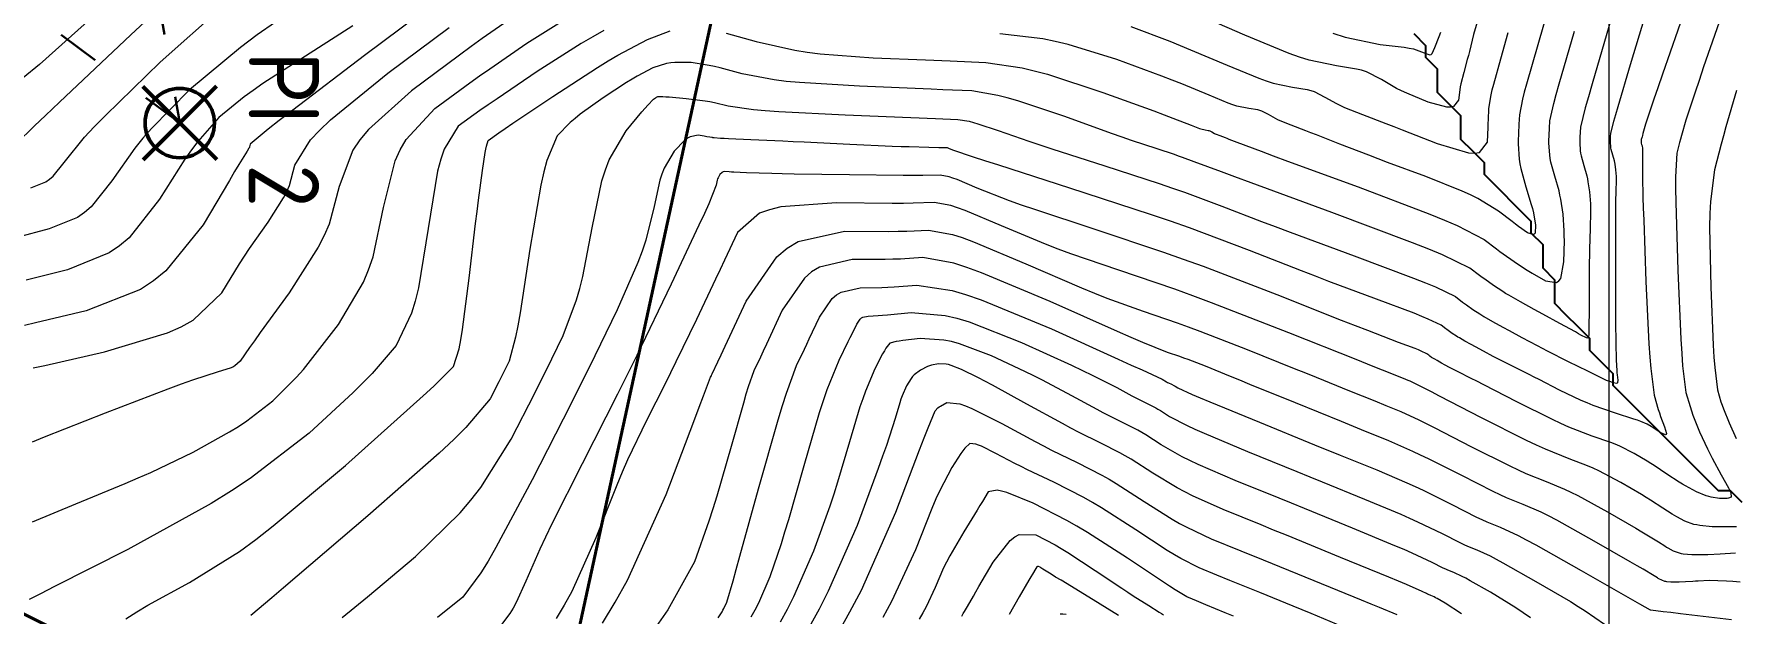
# Model space of a CAD drawing. Header units: millimetres. Extents: x 837475 to 838477, y 1189012 to 1191015.
# Drawn here: x 838142.1 to 838287.2, y 1189919.7 to 1189969.2 of the extents above; entities that cross this region are included whole.
import ezdxf

# ---------------------------------------------------------------- set-up
doc = ezdxf.new("R2010")
doc.units = ezdxf.units.MM
doc.header["$LTSCALE"] = 0.3
doc.linetypes.add('ACAD_ISO03W100', pattern=[30, 12, -18])
for name, color, linetype, lineweight in [('COORD', 253, 'Continuous', 20), ('CORREDORVIA', 94, 'Continuous', 40), ('DRENAJE', 5, 'Continuous', 25)]:
    doc.layers.add(name, color=color, linetype=linetype, lineweight=lineweight)
for name, color, linetype, lineweight, true_color in [('COTAS 10', 7, 'Continuous', 9, 0x6e3e2d), ('COTAS INT', 7, 'Continuous', 5, 0x9fa19f), ('Linea_Tendencia', 7, 'ACAD_ISO03W100', 30, 0xef3939), ('PI', 7, 'Continuous', 50, 0xef3939)]:
    doc.layers.add(name, color=color, linetype=linetype, lineweight=lineweight, true_color=true_color)
doc.styles.get("Standard").update_dxf_attribs({"font": 'isocp2.shx', "bigfont": '@extfont2.shx'})

msp = doc.modelspace()

# ---------------------------------------------------------------- linework, layer by layer
at = {"layer": 'COORD'}
msp.add_line((838276.51, 1189013.87), (838276.51, 1191013.87), dxfattribs=at)
at = {"layer": 'CORREDORVIA'}
msp.add_lwpolyline([(837918.48, 1189883.49), (837925.04, 1189453.38), (837902.5, 1189217.71), (837593.19, 1189234.4), (837666.02, 1189670.12), (837623.32, 1189818.02), (837548.5, 1190011.45), (837506.88, 1190461.6), (837936.28, 1190278.25), (837938.05, 1190355.4), (837933.05, 1190517.45), (837913.69, 1190646.74), (837916.91, 1190801.89), (837910.68, 1191000.96), (838213.03, 1190992.91), (838237.17, 1190821.34), (838237, 1190602.88), (838240.03, 1190437.2), (838238.1, 1190145.73), (838184.2, 1189898.28), (837758.84, 1190109.91), (837918.48, 1189883.49)], dxfattribs=at)
at = {"layer": 'COTAS 10'}
for points in [[(838148.53, 1189971.94), (838142.55, 1189966.56), (838141.14, 1189965.41)], [(838176.64, 1189972.09), (838170.28, 1189967.32), (838164.15, 1189962.67), (838162.98, 1189961.77), (838162.04, 1189961.03), (838160.53, 1189959.75), (838160.47, 1189959.54), (838160.45, 1189959.48), (838160.41, 1189959.41), (838160.25, 1189959.15), (838159.56, 1189958.03), (838159.19, 1189957.42), (838158.75, 1189956.67), (838156.51, 1189952.89), (838153.32, 1189948.95), (838152.27, 1189948.09), (838151.15, 1189947.35), (838146.51, 1189945.53), (838142.19, 1189944.52), (838141.27, 1189944.29)], [(838149.9, 1189919.27), (838150.83, 1189919.85), (838151.78, 1189920.42), (838155.34, 1189922.36), (838159.6, 1189925.02), (838161, 1189926.04), (838162.49, 1189927.19), (838168.65, 1189932.36), (838174.18, 1189937.29), (838175.28, 1189938.28), (838176.18, 1189939.12), (838177.87, 1189940.78), (838178.35, 1189942.31), (838178.49, 1189943.06), (838178.64, 1189943.95), (838179.22, 1189948.34), (838179.76, 1189952.98), (838179.89, 1189954.03), (838180.01, 1189954.97), (838180.34, 1189957.51), (838180.58, 1189959.04), (838180.64, 1189959.34), (838180.69, 1189959.59), (838180.82, 1189960.06), (838181.73, 1189960.72), (838182.27, 1189961.09), (838182.93, 1189961.54), (838186.34, 1189963.84), (838190.15, 1189966.31), (838191.06, 1189966.86), (838191.91, 1189967.36), (838194.44, 1189968.69), (838196.37, 1189969.44)], [(838201.15, 1189969.24), (838203.7, 1189968.51), (838206.99, 1189967.77), (838208.05, 1189967.61), (838209.16, 1189967.47), (838213.7, 1189967.13), (838218.17, 1189966.95), (838220.25, 1189966.86), (838223.3, 1189966.73), (838226.4, 1189966.27), (838227.44, 1189966.02), (838228.57, 1189965.72), (838233.3, 1189964.17), (838237.65, 1189962.59), (838238.53, 1189962.26), (838239.28, 1189961.98), (838240.83, 1189961.38), (838241.4, 1189961.14), (838241.54, 1189961.1), (838241.66, 1189961.06), (838242.02, 1189960.98), (838242.28, 1189960.94), (838242.35, 1189960.92), (838242.41, 1189960.9), (838242.6, 1189960.8), (838242.81, 1189960.68), (838242.88, 1189960.65), (838242.96, 1189960.61), (838243.28, 1189960.49), (838243.72, 1189960.32), (838243.88, 1189960.26), (838244.04, 1189960.2), (838244.74, 1189959.92), (838246.8, 1189959.15), (838247.83, 1189958.77), (838249.05, 1189958.32), (838255.09, 1189956.11), (838261.19, 1189953.79), (838262.45, 1189953.28), (838263.52, 1189952.82), (838265.83, 1189951.62), (838266.89, 1189950.82), (838267.17, 1189950.61), (838267.45, 1189950.41), (838268.4, 1189949.74), (838269.36, 1189949.11), (838269.65, 1189948.93), (838269.94, 1189948.75), (838271.07, 1189948.11), (838272.02, 1189947.96), (838272.21, 1189948.1), (838272.37, 1189948.31), (838272.65, 1189949.72), (838272.69, 1189951.5), (838272.68, 1189951.95), (838272.67, 1189952.38), (838272.58, 1189953.79), (838272.39, 1189955.06), (838272.31, 1189955.42), (838272.23, 1189955.77), (838271.87, 1189957.03), (838271.53, 1189958.23), (838271.47, 1189958.54), (838271.43, 1189958.84), (838271.37, 1189959.85), (838271.4, 1189960.72), (838271.41, 1189960.93), (838271.41, 1189961.13), (838271.45, 1189961.74), (838271.79, 1189963.24), (838271.99, 1189963.99), (838272.25, 1189964.9), (838273.56, 1189969.4)], [(838287.37, 1189964.33), (838286.47, 1189961.23), (838286.26, 1189960.47), (838286.06, 1189959.76), (838285.49, 1189957.56), (838285.15, 1189954.86), (838285.11, 1189953.84), (838285.08, 1189952.69), (838285.17, 1189947.56), (838285.39, 1189942.61), (838285.45, 1189941.59), (838285.52, 1189940.71), (838285.75, 1189938.79), (838286.05, 1189937.79), (838286.15, 1189937.49), (838286.26, 1189937.18), (838286.74, 1189935.99), (838287.36, 1189934.66)], [(838287.38, 1189927.11), (838286.98, 1189927.1), (838286.59, 1189927.1), (838285.31, 1189927.11), (838284.24, 1189927.22), (838283.98, 1189927.27), (838283.73, 1189927.32), (838282.97, 1189927.59), (838282.28, 1189927.96), (838282.08, 1189928.08), (838281.87, 1189928.2), (838281.08, 1189928.72), (838280.04, 1189929.39), (838279.67, 1189929.62), (838279.26, 1189929.86), (838277.5, 1189930.89), (838275.62, 1189931.89), (838275.13, 1189932.12), (838274.66, 1189932.33), (838273.1, 1189932.92), (838271.06, 1189933.73), (838270.3, 1189934.09), (838269.44, 1189934.49), (838265.62, 1189936.42), (838262.04, 1189938.27), (838261.34, 1189938.63), (838260.77, 1189938.92), (838259.76, 1189939.43), (838259.52, 1189939.53), (838259.34, 1189939.6), (838258.94, 1189939.76), (838257.17, 1189940.47), (838256.21, 1189940.85), (838255.05, 1189941.32), (838249.18, 1189943.66), (838242.58, 1189946.22), (838240.96, 1189946.82), (838239.43, 1189947.38), (838234.65, 1189949.01), (838230.56, 1189950.4), (838229.47, 1189950.8), (838228.39, 1189951.22), (838224.65, 1189952.79), (838221.55, 1189954.09), (838220.89, 1189954.33), (838220.31, 1189954.52), (838218.91, 1189954.77), (838217.11, 1189954.72), (838216.27, 1189954.71), (838215.3, 1189954.71), (838210.56, 1189954.75), (838205.81, 1189954.41), (838204.83, 1189954.17), (838203.98, 1189953.86), (838202.1, 1189952.23), (838200.99, 1189949.85), (838200.62, 1189949.07), (838200.23, 1189948.24), (838198.6, 1189944.81), (838196.85, 1189941.2), (838196.39, 1189940.25), (838195.93, 1189939.32), (838194.33, 1189936.18), (838192.73, 1189932.83), (838192.27, 1189931.77), (838191.8, 1189930.66), (838190.03, 1189926.18), (838187.97, 1189921.61), (838187.31, 1189920.44), (838186.63, 1189919.3)], [(838269.8, 1189919.36), (838269.17, 1189919.79), (838268.55, 1189920.2), (838266.39, 1189921.53), (838264.63, 1189922.52), (838264.27, 1189922.72), (838263.95, 1189922.88), (838263.25, 1189923.21), (838262.74, 1189923.41), (838262.56, 1189923.5), (838262.34, 1189923.6), (838261.39, 1189924.07), (838259.69, 1189924.87), (838259, 1189925.17), (838258.22, 1189925.5), (838254.6, 1189927), (838250.49, 1189928.67), (838249.4, 1189929.12), (838248.33, 1189929.55), (838244.6, 1189931.07), (838241.44, 1189932.43), (838240.71, 1189932.77), (838240.06, 1189933.09), (838238.26, 1189934.12), (838236.95, 1189934.96), (838236.61, 1189935.16), (838236.27, 1189935.35), (838235.13, 1189935.93), (838233.78, 1189936.6), (838233.31, 1189936.84), (838232.8, 1189937.11), (838230.65, 1189938.29), (838228.13, 1189939.63), (838227.39, 1189940), (838226.64, 1189940.37), (838223.79, 1189941.7), (838221.05, 1189942.74), (838220.37, 1189942.92), (838219.73, 1189943.05), (838217.71, 1189943.17), (838216.22, 1189943), (838215.92, 1189942.96), (838215.66, 1189942.92), (838215.12, 1189942.77), (838214.78, 1189942.35), (838214.65, 1189942.14), (838214.5, 1189941.88), (838213.83, 1189940.6), (838213.03, 1189938.69), (838212.8, 1189938.04), (838212.56, 1189937.34), (838211.68, 1189934.36), (838210.65, 1189930.91), (838210.33, 1189929.91), (838209.98, 1189928.89), (838208.6, 1189925.05), (838206.89, 1189921.13), (838206.34, 1189920.06), (838205.75, 1189918.99)], [(838221.25, 1189919.49), (838221.38, 1189919.71), (838221.43, 1189919.8), (838221.48, 1189919.89), (838221.73, 1189920.32), (838222.24, 1189921.19), (838222.46, 1189921.57), (838222.71, 1189922.01), (838223.93, 1189924.09), (838225.37, 1189925.96), (838225.77, 1189926.26), (838226.16, 1189926.46), (838227.58, 1189926.43), (838229.21, 1189925.57), (838229.74, 1189925.26), (838230.3, 1189924.91), (838232.64, 1189923.39), (838234.9, 1189921.88), (838235.42, 1189921.54), (838235.89, 1189921.23), (838237.21, 1189920.39), (838238.1, 1189919.84), (838238.3, 1189919.72), (838238.48, 1189919.61)]]:
    msp.add_lwpolyline(points, dxfattribs=at)
at = {"layer": 'COTAS INT'}
for points in [[(838156.65, 1189974.98), (838150.34, 1189969.1), (838144.23, 1189963.34), (838143.06, 1189962.22), (838142.11, 1189961.32), (838140.55, 1189959.79)], [(838141.79, 1189956.03), (838143.08, 1189956.55), (838143.39, 1189956.77), (838143.69, 1189957.03), (838144.63, 1189958.21), (838146.39, 1189960.37), (838147.21, 1189961.24), (838148.17, 1189962.22), (838152.84, 1189966.75), (838158.16, 1189971.49)], [(838183.27, 1189970.81), (838180.33, 1189968.77), (838179.39, 1189968.09), (838178.38, 1189967.36), (838174.28, 1189964.31), (838170.61, 1189961.01), (838169.88, 1189960.12), (838169.27, 1189959.24), (838168.12, 1189956.16), (838167.25, 1189952.94), (838166.83, 1189951.97), (838166.32, 1189950.97), (838163.84, 1189947.07), (838161.37, 1189943.68), (838160.88, 1189942.99), (838160.46, 1189942.42), (838159.66, 1189941.25), (838159.22, 1189940.84), (838159.03, 1189940.74), (838158.81, 1189940.64), (838157.8, 1189940.34), (838155.59, 1189939.64), (838154.62, 1189939.29), (838153.5, 1189938.87), (838148.14, 1189936.82), (838142.94, 1189934.75), (838141.91, 1189934.33)], [(838141.93, 1189927.55), (838145.64, 1189929.07), (838149.86, 1189930.8), (838150.96, 1189931.28), (838152.03, 1189931.76), (838155.64, 1189933.49), (838158.76, 1189935.21), (838159.52, 1189935.68), (838160.23, 1189936.15), (838162.44, 1189937.85), (838164.46, 1189939.87), (838165.07, 1189940.55), (838165.68, 1189941.29), (838168.07, 1189944.37), (838170.18, 1189947.98), (838170.63, 1189949.05), (838171.02, 1189950.15), (838171.91, 1189954.37), (838172.89, 1189958.34), (838173.33, 1189959.29), (838173.84, 1189960.17), (838176.28, 1189962.8), (838179.26, 1189964.99), (838180.1, 1189965.6), (838180.96, 1189966.2), (838184.13, 1189968.38), (838187.55, 1189970.5)], [(838276.72, 1189970.58), (838275.05, 1189964.9), (838274.73, 1189963.79), (838274.47, 1189962.87), (838274.05, 1189961.21), (838274.02, 1189960.79), (838274.02, 1189960.65), (838274.01, 1189960.5), (838273.99, 1189959.9), (838274.03, 1189959.19), (838274.06, 1189958.98), (838274.11, 1189958.76), (838274.34, 1189957.93), (838274.59, 1189957.05), (838274.65, 1189956.81), (838274.7, 1189956.56), (838274.83, 1189955.68), (838274.9, 1189954.66), (838274.9, 1189954.33), (838274.91, 1189953.98), (838274.88, 1189952.56), (838274.83, 1189950.8), (838274.82, 1189950.25), (838274.81, 1189949.66), (838274.79, 1189947.26), (838274.79, 1189945.1), (838274.78, 1189944.66), (838274.78, 1189944.29), (838274.78, 1189943.53), (838274.75, 1189943.29), (838274.73, 1189943.25), (838274.7, 1189943.22), (838274.56, 1189943.23), (838274.1, 1189943.47), (838273.88, 1189943.59), (838273.62, 1189943.74), (838272.31, 1189944.45), (838270.84, 1189945.26), (838270.1, 1189945.66), (838268.93, 1189946.31), (838267.93, 1189946.88), (838267.67, 1189947.03), (838267.43, 1189947.18), (838266.64, 1189947.7), (838265.89, 1189948.23), (838265.67, 1189948.39), (838265.45, 1189948.55), (838264.61, 1189949.18), (838262.28, 1189950.32), (838261.12, 1189950.79), (838259.73, 1189951.34), (838252.84, 1189953.93), (838245.96, 1189956.45), (838244.57, 1189956.96), (838243.41, 1189957.39), (838241.09, 1189958.26), (838240.09, 1189958.63), (838239.76, 1189958.75), (838239.4, 1189958.87), (838237.94, 1189959.35), (838235.74, 1189960.08), (838234.93, 1189960.36), (838234.03, 1189960.68), (838230.04, 1189962.11), (838226.05, 1189963.45), (838225.14, 1189963.71), (838224.33, 1189963.92), (838222.11, 1189964.3), (838219.63, 1189964.4), (838218.65, 1189964.45), (838212.51, 1189964.7), (838207.4, 1189965.01), (838206.26, 1189965.12), (838205.23, 1189965.25), (838202.51, 1189965.77), (838200.64, 1189966.28), (838200.16, 1189966.39), (838199.7, 1189966.48), (838198.15, 1189966.72), (838196.77, 1189966.73), (838196.41, 1189966.69), (838196.06, 1189966.63), (838194.88, 1189966.26), (838193.55, 1189965.56), (838193.11, 1189965.3), (838192.63, 1189965.01), (838190.64, 1189963.72), (838188.69, 1189962.32), (838188.25, 1189961.96), (838187.84, 1189961.62), (838186.71, 1189960.48), (838185.83, 1189958.36), (838185.58, 1189957.39), (838185.33, 1189956.26), (838184.4, 1189950.81), (838183.56, 1189945.37), (838183.35, 1189944.25), (838183.17, 1189943.3), (838182.61, 1189941.24), (838182.08, 1189940.16), (838181.91, 1189939.82), (838181.73, 1189939.47), (838181.01, 1189938.04), (838178.93, 1189935.58), (838177.89, 1189934.57), (838176.66, 1189933.41), (838170.57, 1189928.04), (838164.54, 1189922.91), (838163.35, 1189921.9), (838162.37, 1189921.07), (838160.57, 1189919.56)], [(838168.36, 1189919.37), (838169.44, 1189920.25), (838170.53, 1189921.15), (838174.62, 1189924.58), (838178.44, 1189928.3), (838179.36, 1189929.38), (838180.21, 1189930.47), (838182.79, 1189934.58), (838184.81, 1189938.52), (838185.3, 1189939.5), (838185.77, 1189940.44), (838187.23, 1189943.43), (838188.38, 1189946.48), (838188.66, 1189947.45), (838188.92, 1189948.47), (838189.7, 1189952.62), (838190.54, 1189956.64), (838190.84, 1189957.57), (838191.17, 1189958.43), (838192.6, 1189960.9), (838193.95, 1189962.51), (838194.22, 1189962.83), (838194.45, 1189963.1), (838194.93, 1189963.59), (838195.11, 1189963.71), (838195.16, 1189963.74), (838195.2, 1189963.76), (838195.32, 1189963.82), (838195.75, 1189963.82), (838195.98, 1189963.81), (838196.27, 1189963.79), (838197.72, 1189963.66), (838199.36, 1189963.45), (838199.76, 1189963.39), (838200.14, 1189963.32), (838201.32, 1189963.03), (838203.48, 1189962.72), (838204.47, 1189962.64), (838205.64, 1189962.56), (838211.31, 1189962.27), (838219.01, 1189961.95), (838220.92, 1189961.87), (838221.88, 1189961.71), (838222.24, 1189961.61), (838222.63, 1189961.5), (838224.37, 1189960.92), (838226.97, 1189960.02), (838227.91, 1189959.71), (838228.94, 1189959.37), (838233.45, 1189957.92), (838238.11, 1189956.4), (838239.23, 1189956.02), (838240.27, 1189955.66), (838243.45, 1189954.47), (838246.83, 1189953.17), (838248, 1189952.73), (838249.28, 1189952.25), (838254.74, 1189950.23), (838259.8, 1189948.34), (838260.82, 1189947.93), (838261.68, 1189947.58), (838263.39, 1189946.75), (838264, 1189946.28), (838264.16, 1189946.16), (838264.32, 1189946.05), (838264.88, 1189945.66), (838265.46, 1189945.28), (838265.64, 1189945.17), (838265.82, 1189945.06), (838266.56, 1189944.64), (838267.42, 1189944.16), (838267.96, 1189943.86), (838269.05, 1189943.27), (838270.36, 1189942.57), (838270.78, 1189942.35), (838271.22, 1189942.13), (838273.02, 1189941.23), (838274.66, 1189940.42), (838274.99, 1189940.26), (838275.28, 1189940.11), (838275.91, 1189939.8), (838276.24, 1189939.64), (838276.34, 1189939.6), (838276.44, 1189939.56), (838276.84, 1189939.43), (838277.16, 1189939.38), (838277.22, 1189939.39), (838277.26, 1189939.42), (838277.28, 1189939.63), (838277.22, 1189940.07), (838277.2, 1189940.24), (838277.19, 1189940.44), (838277.14, 1189941.34), (838277.11, 1189942.82), (838277.1, 1189943.38), (838277.09, 1189944.01), (838277.08, 1189946.82), (838277.07, 1189949.71), (838277.07, 1189950.39), (838277.07, 1189951.01), (838277.07, 1189952.82), (838277.08, 1189954.17), (838277.08, 1189954.5), (838277.09, 1189954.82), (838277.11, 1189955.81), (838277.13, 1189956.61), (838277.13, 1189956.8), (838277.12, 1189956.99), (838277.09, 1189957.56), (838277.02, 1189958.06), (838276.99, 1189958.2), (838276.96, 1189958.34), (838276.81, 1189958.83), (838276.68, 1189959.3), (838276.66, 1189959.43), (838276.64, 1189959.54), (838276.61, 1189959.94), (838276.63, 1189960.28), (838276.63, 1189960.36), (838276.63, 1189960.44), (838276.65, 1189960.68), (838276.91, 1189961.71), (838277.08, 1189962.28), (838277.28, 1189962.98), (838278.33, 1189966.56), (838279.59, 1189970.69)], [(838283.02, 1189971.37), (838281.06, 1189965.74), (838280.66, 1189964.58), (838280.32, 1189963.59), (838279.62, 1189961.47), (838279.39, 1189960.67), (838279.34, 1189960.51), (838279.31, 1189960.38), (838279.25, 1189960.15), (838279.24, 1189960.1), (838279.24, 1189960.08), (838279.24, 1189960.06), (838279.24, 1189959.99), (838279.24, 1189959.9), (838279.25, 1189959.87), (838279.25, 1189959.84), (838279.28, 1189959.74), (838279.32, 1189959.63), (838279.32, 1189959.6), (838279.33, 1189959.56), (838279.35, 1189959.45), (838279.35, 1189959.32), (838279.35, 1189959.28), (838279.35, 1189959.24), (838279.35, 1189959.06), (838279.34, 1189958.83), (838279.34, 1189958.76), (838279.34, 1189958.69), (838279.34, 1189958.39), (838279.34, 1189957.84), (838279.34, 1189957.69), (838279.34, 1189957.04), (838279.39, 1189955.22), (838279.42, 1189954.33), (838279.46, 1189953.27), (838279.64, 1189948.05), (838279.9, 1189942.73), (838279.97, 1189941.6), (838280.05, 1189940.62), (838280.36, 1189938.34), (838280.69, 1189937.13), (838280.79, 1189936.83), (838280.88, 1189936.54), (838281.23, 1189935.64), (838281.39, 1189935.07), (838281.36, 1189934.99), (838281.31, 1189934.96), (838280.87, 1189935.15), (838280.32, 1189935.52), (838280.19, 1189935.61), (838280.08, 1189935.68), (838279.76, 1189935.88), (838279.2, 1189936.1), (838278.93, 1189936.2), (838278.61, 1189936.3), (838277.04, 1189936.81), (838275.15, 1189937.47), (838274.63, 1189937.68), (838274.11, 1189937.9), (838272.27, 1189938.78), (838270.54, 1189939.67), (838270.1, 1189939.89), (838269.69, 1189940.1), (838268.32, 1189940.78), (838267.17, 1189941.36), (838266.89, 1189941.5), (838266.62, 1189941.64), (838265.78, 1189942.09), (838265.09, 1189942.47), (838264.74, 1189942.66), (838264.19, 1189942.96), (838263.72, 1189943.23), (838263.6, 1189943.3), (838263.49, 1189943.37), (838263.12, 1189943.61), (838262.76, 1189943.86), (838262.66, 1189943.94), (838262.56, 1189944.01), (838262.17, 1189944.31), (838261.07, 1189944.84), (838260.53, 1189945.07), (838259.87, 1189945.33), (838256.64, 1189946.54), (838252.59, 1189948.05), (838251.43, 1189948.49), (838250.25, 1189948.95), (838245.82, 1189950.69), (838240.69, 1189952.61), (838239.07, 1189953.18), (838237.37, 1189953.76), (838230.48, 1189956.02), (838224.41, 1189957.96), (838223.22, 1189958.34), (838222.24, 1189958.66), (838220.48, 1189959.26), (838220.16, 1189959.39), (838220.09, 1189959.42), (838220.03, 1189959.44), (838219.89, 1189959.46), (838219.61, 1189959.46), (838219.47, 1189959.46), (838219.3, 1189959.46), (838218.44, 1189959.47), (838216.77, 1189959.52), (838216.09, 1189959.54), (838215.31, 1189959.57), (838211.69, 1189959.74), (838207.81, 1189959.92), (838206.87, 1189959.97), (838205.99, 1189960.01), (838203.26, 1189960.12), (838201.34, 1189960.21), (838200.97, 1189960.23), (838200.67, 1189960.25), (838200.12, 1189960.29), (838200.01, 1189960.31), (838199.97, 1189960.32), (838199.93, 1189960.33), (838199.76, 1189960.35), (838199.49, 1189960.39), (838199.38, 1189960.41), (838199.27, 1189960.43), (838198.74, 1189960.53), (838198.06, 1189960.39), (838197.84, 1189960.26), (838197.62, 1189960.09), (838196.71, 1189959.16), (838195.84, 1189957.7), (838195.65, 1189957.21), (838195.47, 1189956.68), (838194.99, 1189954.44), (838194.29, 1189951.57), (838193.97, 1189950.64), (838193.6, 1189949.66), (838191.84, 1189945.62), (838189.45, 1189940.72), (838188.69, 1189939.19), (838187.88, 1189937.58), (838184.58, 1189931.12), (838181.49, 1189925.36), (838180.82, 1189924.19), (838180.21, 1189923.19), (838178.68, 1189921.12), (838176.52, 1189919.38)], [(838286.46, 1189971.8), (838284.57, 1189966.36), (838284.18, 1189965.2), (838283.84, 1189964.19), (838283.06, 1189961.8), (838282.69, 1189960.51), (838282.6, 1189960.2), (838282.52, 1189959.9), (838282.28, 1189958.99), (838282.17, 1189956.97), (838282.17, 1189955.98), (838282.19, 1189954.8), (838282.36, 1189948.99), (838282.63, 1189943.11), (838282.7, 1189941.89), (838282.78, 1189940.85), (838283.06, 1189938.56), (838283.41, 1189937.37), (838283.53, 1189937.01), (838283.66, 1189936.65), (838284.23, 1189935.23), (838284.91, 1189933.76), (838285.1, 1189933.36), (838285.31, 1189932.97), (838286.07, 1189931.56), (838286.69, 1189930.43), (838286.8, 1189930.2), (838286.88, 1189930.01), (838286.93, 1189929.64), (838286.69, 1189929.55), (838286.59, 1189929.54), (838286.47, 1189929.53), (838285.91, 1189929.53), (838285.21, 1189929.64), (838285.01, 1189929.69), (838284.79, 1189929.76), (838283.96, 1189930.11), (838283.03, 1189930.6), (838282.77, 1189930.76), (838282.49, 1189930.93), (838281.44, 1189931.61), (838280.35, 1189932.34), (838280.05, 1189932.53), (838279.74, 1189932.72), (838278.63, 1189933.38), (838277.41, 1189934), (838277.03, 1189934.16), (838276.64, 1189934.32), (838275.07, 1189934.86), (838273.06, 1189935.63), (838272.38, 1189935.92), (838271.66, 1189936.26), (838268.62, 1189937.77), (838265.8, 1189939.23), (838265.22, 1189939.53), (838264.72, 1189939.78), (838263.62, 1189940.34), (838263.12, 1189940.59), (838263, 1189940.65), (838262.88, 1189940.71), (838262.52, 1189940.91), (838262.21, 1189941.07), (838262.06, 1189941.16), (838261.82, 1189941.29), (838261.62, 1189941.41), (838261.57, 1189941.44), (838261.52, 1189941.47), (838261.35, 1189941.57), (838261.2, 1189941.68), (838261.16, 1189941.71), (838261.11, 1189941.75), (838260.94, 1189941.88), (838260.47, 1189942.11), (838260.23, 1189942.21), (838259.94, 1189942.32), (838258.54, 1189942.84), (838255.91, 1189943.85), (838254.86, 1189944.26), (838253.67, 1189944.73), (838248.18, 1189946.9), (838241.89, 1189949.31), (838240.19, 1189949.93), (838238.5, 1189950.53), (838232.56, 1189952.52), (838227.48, 1189954.18), (838226.34, 1189954.57), (838225.32, 1189954.94), (838222.56, 1189956.02), (838220.86, 1189956.74), (838220.49, 1189956.87), (838220.17, 1189956.98), (838219.4, 1189957.12), (838217.93, 1189957.09), (838217.17, 1189957.09), (838216.25, 1189957.1), (838211.68, 1189957.14), (838206.94, 1189957.21), (838205.92, 1189957.23), (838205.04, 1189957.25), (838202.89, 1189957.31), (838201.81, 1189957.37), (838201.59, 1189957.38), (838201.41, 1189957.39), (838201.04, 1189957.43), (838200.89, 1189957.4), (838200.84, 1189957.38), (838200.79, 1189957.35), (838200.61, 1189957.17), (838200.45, 1189956.89), (838200.41, 1189956.79), (838200.37, 1189956.69), (838200.28, 1189956.25), (838199.65, 1189954.67), (838199.28, 1189953.84), (838198.82, 1189952.84), (838196.46, 1189947.82), (838193.52, 1189941.74), (838192.7, 1189940.08), (838191.87, 1189938.42), (838188.86, 1189932.49), (838186.27, 1189927.38), (838185.71, 1189926.24), (838185.23, 1189925.21), (838184.04, 1189922.49), (838183.21, 1189920.65), (838182.95, 1189920.18), (838182.67, 1189919.72), (838181.55, 1189918.21)], [(838271.4, 1189971.59), (838270.41, 1189968.23), (838269.45, 1189964.89), (838269.26, 1189964.2), (838269.11, 1189963.6), (838268.85, 1189962.27), (838268.81, 1189961.47), (838268.79, 1189961.22), (838268.78, 1189960.94), (838268.74, 1189959.8), (838268.82, 1189958.48), (838268.88, 1189958.09), (838268.96, 1189957.69), (838269.4, 1189956.12), (838269.86, 1189954.62), (838269.95, 1189954.26), (838270.04, 1189953.91), (838270.22, 1189952.84), (838270.18, 1189952.18), (838270.11, 1189952.09), (838270.03, 1189952.04), (838269.54, 1189952.2), (838268.78, 1189952.75), (838268.52, 1189952.94), (838268.24, 1189953.15), (838267.06, 1189954.05), (838265.31, 1189955.13), (838264.67, 1189955.44), (838263.96, 1189955.76), (838260.87, 1189957), (838257.59, 1189958.21), (838256.78, 1189958.52), (838256, 1189958.81), (838253.51, 1189959.77), (838251.52, 1189960.56), (838251.05, 1189960.74), (838250.62, 1189960.91), (838249.36, 1189961.38), (838248.44, 1189961.75), (838248.22, 1189961.85), (838248.02, 1189961.95), (838247.43, 1189962.29), (838246.87, 1189962.58), (838246.69, 1189962.64), (838246.51, 1189962.69), (838245.76, 1189962.8), (838244.74, 1189963.01), (838244.39, 1189963.13), (838244, 1189963.26), (838242.36, 1189963.94), (838240.03, 1189964.9), (838239.21, 1189965.22), (838238.32, 1189965.56), (838234.48, 1189966.98), (838230.32, 1189968.26), (838229.23, 1189968.52), (838228.16, 1189968.74), (838224.49, 1189969.16)], [(838265.37, 1189970.65), (838264.92, 1189969.11), (838264.58, 1189967.68), (838264.49, 1189967.32), (838264.4, 1189966.98), (838264.1, 1189965.88), (838263.85, 1189964.91), (838263.8, 1189964.66), (838263.76, 1189964.4), (838263.66, 1189963.51), (838263.23, 1189962.97), (838262.97, 1189962.92), (838262.66, 1189962.93), (838261.06, 1189963.35), (838259.24, 1189964.1), (838258.79, 1189964.3), (838258.37, 1189964.51), (838257.07, 1189965.27), (838255.79, 1189965.92), (838255.38, 1189966.06), (838254.95, 1189966.17), (838253.23, 1189966.44), (838250.9, 1189966.93), (838250.08, 1189967.19), (838249.2, 1189967.49), (838245.42, 1189969.05), (838241.53, 1189970.74)], [(838162.68, 1189970.18), (838161.12, 1189969.08), (838159.68, 1189968.01), (838155.34, 1189964.39), (838152.11, 1189961.11), (838151.36, 1189960.26), (838150.67, 1189959.43), (838148.71, 1189956.64), (838146.94, 1189954.41), (838146.38, 1189953.93), (838145.78, 1189953.51), (838143.36, 1189952.53), (838140.61, 1189951.79)], [(838169.28, 1189969.85), (838165.24, 1189967.27), (838161.61, 1189964.94), (838160.77, 1189964.35), (838160.01, 1189963.8), (838157.85, 1189962.03), (838156.05, 1189959.99), (838155.51, 1189959.27), (838154.95, 1189958.48), (838152.78, 1189955.06), (838150.19, 1189951.78), (838149.37, 1189951.09), (838148.49, 1189950.48), (838144.94, 1189949.03), (838141.4, 1189948.16)], [(838190.71, 1189969.47), (838189.75, 1189968.93), (838188.76, 1189968.35), (838185, 1189965.95), (838181.59, 1189963.64), (838180.82, 1189963.11), (838180.13, 1189962.63), (838178.28, 1189961.29), (838177.07, 1189959.34), (838176.78, 1189958.47), (838176.51, 1189957.45), (838175.71, 1189952.57), (838174.88, 1189947.5), (838174.59, 1189946.36), (838174.29, 1189945.33), (838172.97, 1189942.57), (838170.93, 1189940.2), (838170.17, 1189939.42), (838169.32, 1189938.58), (838165.54, 1189935.1), (838160.53, 1189931.25), (838158.91, 1189930.18), (838157.18, 1189929.1), (838150.08, 1189925.19), (838143.82, 1189922.02), (838142.62, 1189921.41), (838141.66, 1189920.92)], [(838142, 1189940.67), (838142.98, 1189940.89), (838148.09, 1189942.03), (838153.47, 1189943.66), (838154.63, 1189944.19), (838155.64, 1189944.75), (838158.09, 1189947.07), (838159.6, 1189949.55), (838160.03, 1189950.21), (838160.46, 1189950.86), (838162.05, 1189953.11), (838163.37, 1189955.19), (838163.64, 1189955.72), (838163.86, 1189956.24), (838164.33, 1189957.96), (838165.66, 1189960.13), (838166.43, 1189960.94), (838167.38, 1189961.84), (838172.28, 1189965.81), (838177.51, 1189969.72)], [(838235.68, 1189969.79), (838239, 1189968.54), (838239.89, 1189968.18), (838240.78, 1189967.82), (838243.89, 1189966.49), (838246.6, 1189965.38), (838247.24, 1189965.16), (838247.82, 1189964.97), (838249.49, 1189964.62), (838250.73, 1189964.43), (838251.04, 1189964.35), (838251.33, 1189964.25), (838252.25, 1189963.78), (838253.23, 1189963.22), (838253.57, 1189963.06), (838253.93, 1189962.89), (838255.44, 1189962.28), (838257.45, 1189961.52), (838258.12, 1189961.26), (838258.83, 1189960.99), (838261.83, 1189959.81), (838264.51, 1189959.03), (838265.02, 1189959), (838265.44, 1189959.05), (838266.12, 1189959.93), (838266.17, 1189961.22), (838266.18, 1189961.54), (838266.2, 1189961.84), (838266.25, 1189962.8), (838266.43, 1189963.97), (838266.53, 1189964.4), (838266.65, 1189964.89), (838267.25, 1189967.05), (838267.9, 1189969.28)], [(838252.93, 1189969.22), (838253.97, 1189968.89), (838256.97, 1189968.26), (838259, 1189968.04), (838259.44, 1189967.96), (838259.82, 1189967.88), (838260.73, 1189967.55), (838261.2, 1189967.39), (838261.31, 1189967.42), (838261.4, 1189967.49), (838261.64, 1189968), (838261.99, 1189968.96), (838262.15, 1189969.32)], [(838190.58, 1189918.89), (838191.68, 1189920.7), (838192.72, 1189922.57), (838196.01, 1189929.87), (838198.37, 1189936.11), (838198.83, 1189937.31), (838199.2, 1189938.28), (838199.81, 1189939.87), (838199.86, 1189939.98), (838199.88, 1189940.01), (838199.89, 1189940.04), (838199.95, 1189940.16), (838200.43, 1189941.19), (838200.71, 1189941.79), (838201.06, 1189942.54), (838202.84, 1189946.37), (838205.46, 1189950.16), (838206.34, 1189950.88), (838207.28, 1189951.46), (838211.24, 1189952.34), (838215, 1189952.32), (838215.83, 1189952.33), (838216.56, 1189952.34), (838218.42, 1189952.43), (838220.45, 1189952.06), (838221.29, 1189951.79), (838222.25, 1189951.44), (838226.73, 1189949.56), (838231.47, 1189947.5), (838232.59, 1189947.04), (838233.64, 1189946.62), (838236.73, 1189945.5), (838239.65, 1189944.51), (838240.58, 1189944.17), (838241.57, 1189943.8), (838245.61, 1189942.23), (838249.62, 1189940.63), (838250.59, 1189940.24), (838251.51, 1189939.87), (838254.34, 1189938.73), (838256.5, 1189937.85), (838257.45, 1189937.46), (838258.73, 1189936.94), (838260.26, 1189936.24), (838260.88, 1189935.94), (838261.57, 1189935.59), (838264.77, 1189933.95), (838268.02, 1189932.31), (838268.75, 1189931.97), (838269.4, 1189931.67), (838271.13, 1189930.98), (838272.69, 1189930.34), (838273.23, 1189930.08), (838273.82, 1189929.78), (838276.37, 1189928.39), (838278.78, 1189927), (838279.29, 1189926.7), (838279.72, 1189926.44), (838280.72, 1189925.82), (838281.25, 1189925.48), (838281.39, 1189925.39), (838281.52, 1189925.31), (838281.98, 1189925.07), (838282.49, 1189924.89), (838282.66, 1189924.85), (838282.83, 1189924.82), (838283.55, 1189924.75), (838284.4, 1189924.74), (838284.66, 1189924.74), (838284.93, 1189924.75), (838285.98, 1189924.8), (838287.29, 1189924.89)], [(838287.68, 1189922.4), (838287.06, 1189922.46), (838286.51, 1189922.49), (838285.05, 1189922.53), (838284.11, 1189922.48), (838283.88, 1189922.47), (838283.66, 1189922.46), (838283.01, 1189922.41), (838282.48, 1189922.39), (838282.34, 1189922.38), (838282.21, 1189922.38), (838281.78, 1189922.39), (838281.42, 1189922.42), (838281.33, 1189922.44), (838281.25, 1189922.46), (838281, 1189922.55), (838280.76, 1189922.67), (838280.7, 1189922.71), (838280.63, 1189922.75), (838280.36, 1189922.93), (838279.41, 1189923.5), (838278.91, 1189923.79), (838278.3, 1189924.14), (838275.24, 1189925.9), (838272.03, 1189927.68), (838271.33, 1189928.05), (838270.71, 1189928.36), (838269.16, 1189929.03), (838267.74, 1189929.6), (838267.2, 1189929.85), (838266.6, 1189930.13), (838263.93, 1189931.48), (838261.1, 1189932.91), (838260.41, 1189933.24), (838259.75, 1189933.55), (838257.7, 1189934.46), (838255.38, 1189935.4), (838253.65, 1189936.1), (838249.73, 1189937.7), (838245.85, 1189939.27), (838244.98, 1189939.63), (838244.19, 1189939.95), (838242.04, 1189940.81), (838240.57, 1189941.38), (838240.21, 1189941.51), (838239.87, 1189941.64), (838238.81, 1189942), (838236.71, 1189942.84), (838235.72, 1189943.27), (838234.55, 1189943.78), (838228.81, 1189946.33), (838222.94, 1189948.79), (838221.68, 1189949.25), (838220.58, 1189949.6), (838217.93, 1189950.08), (838216.01, 1189949.96), (838215.38, 1189949.94), (838214.71, 1189949.93), (838211.91, 1189949.93), (838209.11, 1189949.28), (838208.44, 1189948.86), (838207.82, 1189948.34), (838205.93, 1189945.59), (838204.59, 1189942.71), (838204.31, 1189942.1), (838204.06, 1189941.59), (838203.51, 1189940.43), (838203.03, 1189939.07), (838202.83, 1189938.43), (838202.61, 1189937.67), (838201.56, 1189933.96), (838200.34, 1189929.74), (838200, 1189928.66), (838199.66, 1189927.61), (838198.44, 1189924.13), (838196.16, 1189920.04), (838195.16, 1189918.6)], [(838200.46, 1189919.34), (838200.79, 1189919.86), (838200.87, 1189920.01), (838200.95, 1189920.16), (838201.19, 1189920.7), (838201.73, 1189922.51), (838202, 1189923.46), (838202.32, 1189924.6), (838203.91, 1189930.35), (838205.58, 1189936.23), (838205.95, 1189937.46), (838206.28, 1189938.52), (838207.15, 1189940.88), (838207.82, 1189942.26), (838208.03, 1189942.69), (838208.24, 1189943.15), (838209.11, 1189944.99), (838210.2, 1189946.59), (838210.57, 1189946.9), (838210.96, 1189947.14), (838212.58, 1189947.51), (838214.42, 1189947.53), (838214.94, 1189947.55), (838215.47, 1189947.58), (838217.43, 1189947.74), (838220.42, 1189947.28), (838221.58, 1189946.93), (838222.9, 1189946.47), (838228.9, 1189944), (838234.59, 1189941.43), (838235.71, 1189940.92), (838236.64, 1189940.5), (838238.35, 1189939.7), (838238.73, 1189939.49), (838238.82, 1189939.44), (838238.9, 1189939.4), (838239.14, 1189939.28), (838239.34, 1189939.18), (838239.4, 1189939.14), (838239.46, 1189939.11), (838239.69, 1189938.96), (838240.91, 1189938.41), (838241.59, 1189938.12), (838242.42, 1189937.78), (838246.67, 1189936.04), (838251.37, 1189934.12), (838253.54, 1189933.24), (838256.67, 1189931.97), (838259.24, 1189930.87), (838259.94, 1189930.55), (838260.63, 1189930.23), (838263.08, 1189929.01), (838265.18, 1189927.95), (838265.65, 1189927.73), (838266.07, 1189927.54), (838267.19, 1189927.09), (838268.74, 1189926.37), (838269.43, 1189926.01), (838270.24, 1189925.57), (838274.11, 1189923.4), (838279.1, 1189920.55), (838280, 1189920.03), (838280.01, 1189920.03), (838280.01, 1189920.02), (838280.04, 1189920.02), (838280.04, 1189920.02), (838280.05, 1189920.02), (838281.11, 1189919.9), (838281.78, 1189919.82), (838282.6, 1189919.73), (838286.94, 1189919.21)], [(838203.27, 1189919.43), (838203.61, 1189920.03), (838203.92, 1189920.64), (838204.9, 1189922.88), (838205.86, 1189925.7), (838206.16, 1189926.68), (838206.48, 1189927.75), (838207.79, 1189932.35), (838209.11, 1189936.88), (838209.45, 1189937.9), (838209.76, 1189938.82), (838210.78, 1189941.32), (838211.57, 1189942.92), (838211.74, 1189943.28), (838211.9, 1189943.59), (838212.29, 1189944.4), (838212.59, 1189944.84), (838212.69, 1189944.93), (838212.8, 1189945), (838213.25, 1189945.1), (838214.12, 1189945.14), (838214.49, 1189945.17), (838214.92, 1189945.2), (838216.94, 1189945.39), (838219.84, 1189945.15), (838220.82, 1189944.91), (838221.88, 1189944.59), (838226.34, 1189942.85), (838230.62, 1189940.9), (838231.55, 1189940.46), (838232.38, 1189940.06), (838234.5, 1189938.99), (838235.77, 1189938.3), (838236.06, 1189938.14), (838236.34, 1189938), (838237.13, 1189937.61), (838237.81, 1189937.26), (838238, 1189937.15), (838238.21, 1189937.03), (838238.98, 1189936.54), (838240.48, 1189935.75), (838241.15, 1189935.45), (838241.93, 1189935.1), (838245.63, 1189933.55), (838249.85, 1189931.84), (838250.95, 1189931.39), (838252.02, 1189930.96), (838255.63, 1189929.48), (838258.73, 1189928.19), (838259.47, 1189927.86), (838260.16, 1189927.55), (838262.24, 1189926.54), (838263.76, 1189925.77), (838264.1, 1189925.61), (838264.41, 1189925.47), (838265.22, 1189925.15), (838266.35, 1189924.63), (838266.85, 1189924.36), (838267.44, 1189924.04), (838270.26, 1189922.46), (838273.21, 1189920.73), (838273.87, 1189920.32), (838274.47, 1189919.94), (838276.1, 1189918.82)], [(838263.9, 1189919.68), (838262.52, 1189920.6), (838261.83, 1189920.99), (838261.68, 1189921.07), (838261.56, 1189921.14), (838261.28, 1189921.26), (838261.08, 1189921.34), (838261.01, 1189921.38), (838260.92, 1189921.42), (838260.55, 1189921.6), (838259.22, 1189922.19), (838258.53, 1189922.47), (838257.7, 1189922.82), (838253.57, 1189924.51), (838248.97, 1189926.39), (838247.85, 1189926.84), (838246.8, 1189927.27), (838243.57, 1189928.59), (838240.94, 1189929.75), (838240.28, 1189930.09), (838239.64, 1189930.43), (838237.55, 1189931.7), (838235.7, 1189932.88), (838235.21, 1189933.17), (838234.74, 1189933.44), (838233.12, 1189934.26), (838231.21, 1189935.2), (838230.56, 1189935.54), (838229.84, 1189935.92), (838226.8, 1189937.58), (838223.88, 1189939.19), (838223.23, 1189939.53), (838222.67, 1189939.83), (838221.23, 1189940.55), (838220.34, 1189940.89), (838220.12, 1189940.95), (838219.91, 1189940.99), (838219.26, 1189941.03), (838218.67, 1189940.91), (838218.51, 1189940.86), (838218.34, 1189940.8), (838217.74, 1189940.49), (838217.19, 1189940.07), (838217.05, 1189939.93), (838216.92, 1189939.77), (838216.53, 1189939.14), (838216.17, 1189938.29), (838216.06, 1189938), (838215.96, 1189937.69), (838215.56, 1189936.36), (838214.82, 1189934.06), (838214.49, 1189933.13), (838214.11, 1189932.08), (838212.31, 1189927.23), (838209.86, 1189921.62), (838209.07, 1189920.09), (838208.23, 1189918.56)], [(838210.64, 1189917.96), (838211.7, 1189919.85), (838212.68, 1189921.72), (838215.62, 1189928.36), (838217.64, 1189933.67), (838218.04, 1189934.71), (838218.37, 1189935.55), (838218.97, 1189937.02), (838219.21, 1189937.27), (838219.31, 1189937.35), (838219.43, 1189937.42), (838219.97, 1189937.71), (838221.09, 1189937.61), (838221.56, 1189937.45), (838222.11, 1189937.22), (838224.68, 1189935.92), (838227.52, 1189934.38), (838228.23, 1189934.01), (838228.92, 1189933.66), (838231.11, 1189932.59), (838233.2, 1189931.52), (838233.82, 1189931.17), (838234.44, 1189930.8), (838236.83, 1189929.27), (838239.21, 1189927.77), (838239.84, 1189927.41), (838240.45, 1189927.08), (838242.54, 1189926.1), (838245.08, 1189925.06), (838246.98, 1189924.29), (838251.29, 1189922.53), (838255.34, 1189920.88), (838256.17, 1189920.54), (838256.88, 1189920.25), (838258.38, 1189919.63)], [(838253.77, 1189918.58), (838251.06, 1189919.71), (838250.3, 1189920.02), (838249.53, 1189920.34), (838246.69, 1189921.5), (838244.14, 1189922.54), (838243.01, 1189923), (838241.5, 1189923.62), (838239.96, 1189924.4), (838239.4, 1189924.73), (838238.79, 1189925.1), (838236.11, 1189926.85), (838233.19, 1189928.73), (838232.42, 1189929.18), (838231.67, 1189929.61), (838229.11, 1189930.92), (838226.86, 1189931.98), (838226.31, 1189932.25), (838225.79, 1189932.51), (838224.15, 1189933.37), (838222.94, 1189933.99), (838222.68, 1189934.09), (838222.46, 1189934.17), (838221.93, 1189934.21), (838221.51, 1189933.82), (838221.35, 1189933.61), (838221.18, 1189933.38), (838220.4, 1189932.18), (838219.37, 1189930.21), (838219.05, 1189929.49), (838218.7, 1189928.69), (838217.3, 1189925.16), (838215.26, 1189920.74), (838214.51, 1189919.38)], [(838244.43, 1189919.5), (838243.72, 1189919.79), (838242.09, 1189920.47), (838241.29, 1189920.79), (838240.94, 1189920.94), (838240.47, 1189921.13), (838239.47, 1189921.73), (838238.97, 1189922.05), (838238.37, 1189922.44), (838235.4, 1189924.43), (838231.97, 1189926.63), (838231.08, 1189927.16), (838230.22, 1189927.65), (838227.34, 1189929.13), (838225.1, 1189930.04), (838224.65, 1189930.17), (838224.27, 1189930.25), (838223.51, 1189930.09), (838223.01, 1189929.27), (838222.8, 1189928.93), (838222.56, 1189928.53), (838221.43, 1189926.69), (838220.24, 1189924.64), (838219.96, 1189924.11), (838219.7, 1189923.61), (838218.98, 1189921.95), (838218.2, 1189920.28), (838217.92, 1189919.77), (838217.61, 1189919.23)], [(838234.62, 1189919.56), (838232.1, 1189921.1), (838229.73, 1189922.55), (838229.26, 1189922.83), (838228.88, 1189923.07), (838228.17, 1189923.51), (838228, 1189923.62), (838227.96, 1189923.64), (838227.93, 1189923.66), (838227.81, 1189923.72), (838227.71, 1189923.73), (838227.69, 1189923.71), (838227.66, 1189923.69), (838227.56, 1189923.56), (838227.28, 1189923.08), (838227.14, 1189922.84), (838226.98, 1189922.55), (838226.16, 1189921.13), (838225.29, 1189919.62)], [(838229.65, 1189919.68), (838229.89, 1189919.7), (838230.16, 1189919.67)]]:
    msp.add_lwpolyline(points, dxfattribs=at)
at = {"layer": 'DRENAJE'}
msp.add_polyline3d([(838287.85, 1189929.18, 0), (838286.85, 1189930.18, 0), (838285.85, 1189930.18, 0), (838284.85, 1189931.18, 0), (838283.85, 1189932.18, 0), (838282.85, 1189933.18, 0), (838281.85, 1189934.17, 0), (838280.85, 1189935.17, 0), (838279.85, 1189936.17, 0), (838278.85, 1189937.17, 0), (838277.85, 1189938.17, 0), (838276.85, 1189939.17, 0), (838276.85, 1189940.17, 0), (838275.85, 1189941.17, 0), (838274.85, 1189942.17, 0), (838274.85, 1189943.17, 0), (838273.85, 1189944.17, 0), (838272.85, 1189945.17, 0), (838271.86, 1189946.17, 0), (838271.86, 1189948.17, 0), (838270.86, 1189949.17, 0), (838270.86, 1189951.17, 0), (838269.86, 1189952.17, 0), (838269.86, 1189953.17, 0), (838268.86, 1189954.17, 0), (838266.86, 1189956.17, 0), (838265.86, 1189957.17, 0), (838265.86, 1189958.17, 0), (838264.86, 1189959.17, 0), (838263.86, 1189960.17, 0), (838263.86, 1189962.17, 0), (838262.86, 1189963.16, 0), (838261.86, 1189964.16, 0), (838261.86, 1189966.16, 0), (838260.86, 1189967.16, 0), (838260.86, 1189968.16, 0), (838259.86, 1189969.16, 0)], dxfattribs=at)
at = {"layer": 'Linea_Tendencia', "elevation": 1705.28}
msp.add_lwpolyline([(838041.85, 1190952.65), (838036.56, 1190637.07), (838092.2, 1190318.42), (838154.51, 1189961.57), (837526.84, 1190428.19), (837754.28, 1189827.03), (837723.49, 1189335.31)], dxfattribs=at)
at = {"layer": 'PI'}
for p, q in [((838157.66, 1189958.45, 1705.28), (838151.35, 1189964.68, 1705.28)), ((838151.39, 1189958.41, 1705.28), (838157.63, 1189964.72, 1705.28))]:
    msp.add_line(p, q, dxfattribs=at)
msp.add_circle((838154.51, 1189961.56, 1705.28), 2.96, dxfattribs=at)

# ---------------------------------------------------------------- texts
at = {"layer": 'PI', "insert": (838166.4, 1189967.67, 1705.28), "char_height": 6, "attachment_point": 1, "rotation": 270}
msp.add_mtext_dynamic_manual_height_columns('PI 2', width=21.376, gutter_width=15, heights=[0], dxfattribs=at)

doc.saveas('drawing.dxf')
